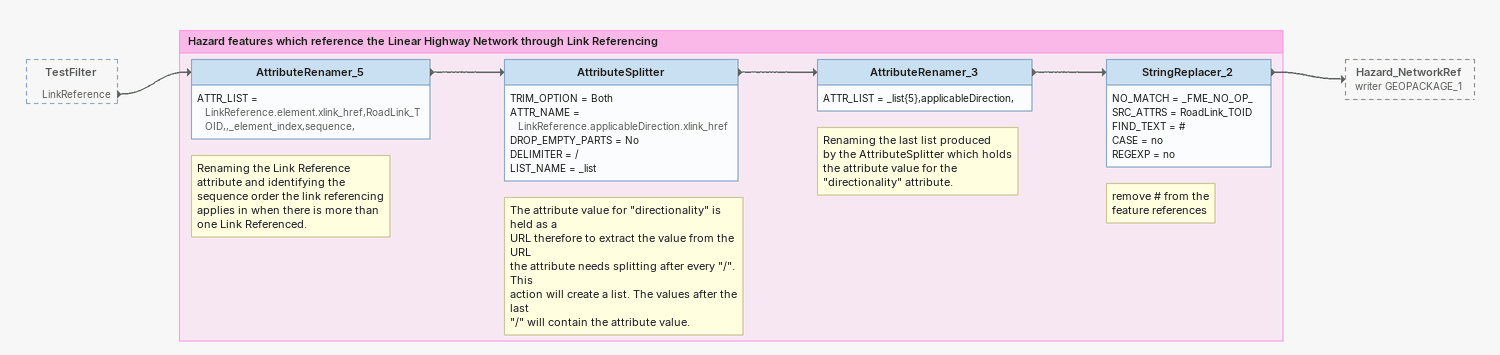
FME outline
TestFilter [outside]
    LinkReference -> AttributeRenamer_5

Bookmark: Hazard features which reference the Linear Highway Network through Link Referencing
Note: Renaming the Link Reference / attribute and identifying the / sequence order the link referencing / applies in when there is more than / one Link Referenced.
AttributeRenamer_5
    ATTR_LIST = LinkReference.element.xlink_href,RoadLink_TOID,,_element_index,sequence,
    -> AttributeSplitter
Note: The attribute value for "directionality" is held as a / URL therefore to extract the value from the URL / the attribute needs splitting after every "/". This / action will create a list. The values after the last / "/" will contain the attribute value.
AttributeSplitter
    TRIM_OPTION = Both
    ATTR_NAME = LinkReference.applicableDirection.xlink_href
    DROP_EMPTY_PARTS = No
    DELIMITER = /
    LIST_NAME = _list
    -> AttributeRenamer_3
Note: Renaming the last list produced / by the AttributeSplitter which holds / the attribute value for the / "directionality" attribute.
AttributeRenamer_3
    ATTR_LIST = _list{5},applicableDirection,
    -> StringReplacer_2
Note: remove # from the / feature references
StringReplacer_2
    NO_MATCH = _FME_NO_OP_
    SRC_ATTRS = RoadLink_TOID
    FIND_TEXT = #
    CASE = no
    REGEXP = no
    -> Hazard_NetworkRef (writer GEOPACKAGE_1)
